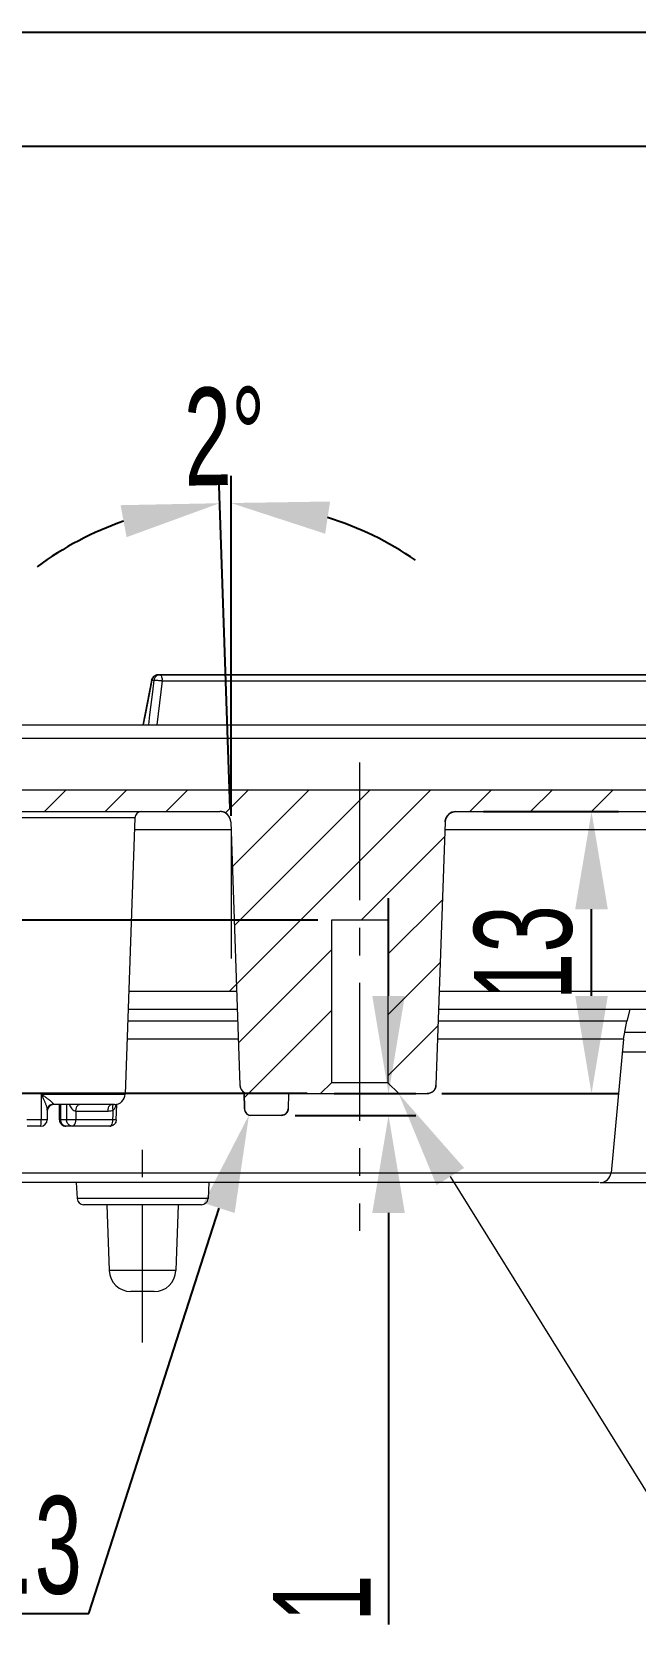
# Model space of a CAD drawing. Header units: millimetres. Extents: x 5536 to 6151, y 463 to 893.
# Drawn here: x 5699.6 to 5727.4, y 819.1 to 893.3 of the extents above; entities that cross this region are included whole.
import ezdxf

# ---------------------------------------------------------------- set-up
doc = ezdxf.new("R2010")
doc.units = ezdxf.units.MM
doc.header["$LTSCALE"] = 0.2
doc.linetypes.add('CENTER', pattern=[50.8, 31.75, -6.35, 6.35, -6.35])
doc.layers.get('0').update_dxf_attribs({"lineweight": 18})
for name, color, linetype, lineweight in [('CAXA0層', 7, 'Continuous', 25), ('poumianxian', 2, 'Continuous', 18), ('图层1', 1, 'CENTER', 18), ('图层2', 4, 'Continuous', 18)]:
    doc.layers.add(name, color=color, linetype=linetype, lineweight=lineweight)
doc.styles.add('標準', font='', dxfattribs={"width": 0.667})
doc.styles.get('標準').set_extended_font_data('pmingliu')
doc.dimstyles.new('11111111111', dxfattribs={"dimtxt": 4.5, "dimasz": 4.5, "dimexe": 1.25, "dimexo": 0.625, "dimtad": 1, "dimtoh": 1, "dimdsep": 46, "dimtxsty": '標準', "dimblk": '_CAXARROW', "dimcen": 0, "dimdle": 9, "dimclrd": 6, "dimclre": 6, "dimclrt": 2, "dimadec": 0, "dimazin": 0, "dimtfac": 0.707107, "dimtofl": 0, "dimtmove": 2, "dimatfit": 3, "dimfxl": 0, "dimfrac": 2, "dimtolj": 1, "dimarcsym": 0})
doc.dimstyles.new('222222', dxfattribs={"dimtxt": 4.5, "dimasz": 4.5, "dimexe": 1.25, "dimexo": 0.625, "dimtad": 1, "dimdsep": 46, "dimtxsty": '標準', "dimblk": '_CAXARROW', "dimcen": 0, "dimdle": 9, "dimclrd": 6, "dimclre": 6, "dimclrt": 2, "dimadec": 0, "dimazin": 0, "dimtfac": 0.707107, "dimtofl": 0, "dimtmove": 2, "dimatfit": 3, "dimfxl": 0, "dimfrac": 2, "dimtolj": 1, "dimarcsym": 0})
doc.dimstyles.new('zhijing', dxfattribs={"dimtxt": 4.5, "dimasz": 4.5, "dimexe": 1.25, "dimexo": 0.625, "dimtad": 1, "dimtoh": 1, "dimdsep": 46, "dimtxsty": '標準', "dimblk": '_CAXARROW', "dimcen": 0, "dimdle": 9, "dimclrd": 6, "dimclre": 6, "dimclrt": 2, "dimadec": 0, "dimazin": 0, "dimtfac": 0.707107, "dimtofl": 0, "dimtmove": 2, "dimatfit": 3, "dimfxl": 0, "dimfrac": 2, "dimtolj": 1, "dimarcsym": 0})

# ---------------------------------------------------------------- blocks, each defined once
blk = doc.blocks.new('*X27')
at = {"layer": 'poumianxian'}
for points in [[(5687.051, 856.893), (5688.551, 856.893), (5687.801, 852.393)], [(5687.051, 839.893), (5688.551, 839.893), (5687.801, 844.393)]]:
    blk.add_hatch(color=6, dxfattribs=at).paths.add_polyline_path(points, flags=0)
at = {"layer": 'poumianxian', "color": 6, "lineweight": -2}
for p, q in [((5687.801, 856.893), (5687.801, 861.393)), ((5712.736, 852.393), (5686.551, 852.393)), ((5712.236, 844.393), (5686.551, 844.393)), ((5687.801, 839.893), (5687.801, 820.209))]:
    blk.add_line(p, q, dxfattribs=at)
at = {"layer": 'poumianxian', "color": 2, "insert": (5684.671, 821.65), "char_height": 4.5, "width": 4.89845, "attachment_point": 5, "rotation": 90, "style": '標準'}
blk.add_mtext('\\T1.004;8', dxfattribs=at)
blk = doc.blocks.new('_CAXARROW')
blk.add_hatch(color=0).paths.add_polyline_path([(0, 0), (-1, 0.125), (-1, -0.125)], flags=0)
blk = doc.blocks.new('*X28')
at = {"layer": 'poumianxian'}
for points in [[(5703.649, 871.508), (5703.926, 870.034), (5708.211, 871.599)], [(5713.073, 870.193), (5713.297, 871.677), (5708.736, 871.608)]]:
    blk.add_hatch(color=6, dxfattribs=at).paths.add_polyline_path(points, flags=0)
at = {"layer": 'poumianxian', "color": 6, "lineweight": -2}
for p, q in [((5708.702, 857.535), (5708.167, 872.848)), ((5708.736, 857.192), (5708.736, 872.858))]:
    blk.add_line(p, q, dxfattribs=at)
for start, end in [(109.20617, 126.41235), (55.58765, 72.79383)]:
    blk.add_arc((5708.736, 856.567), 15.041, start, end, dxfattribs=at)
at = {"layer": 'poumianxian', "color": 2, "insert": (5708.453, 874.687), "char_height": 4.5, "width": 8.73437, "attachment_point": 5, "rotation": 0.89287, "style": '標準'}
blk.add_mtext('\\T1.004;2%%D', dxfattribs=at)
blk = doc.blocks.new('*X29')
at = {"layer": 'poumianxian'}
for points in [[(5715.241, 848.893), (5716.741, 848.893), (5715.991, 844.393)], [(5715.241, 838.893), (5716.741, 838.893), (5715.991, 843.393)]]:
    blk.add_hatch(color=6, dxfattribs=at).paths.add_polyline_path(points, flags=0)
at = {"layer": 'poumianxian', "color": 6, "lineweight": -2}
for p, q in [((5715.991, 848.893), (5715.991, 853.393)), ((5713.486, 844.393), (5717.241, 844.393)), ((5711.691, 843.393), (5717.241, 843.393)), ((5715.991, 838.893), (5715.991, 819.93))]:
    blk.add_line(p, q, dxfattribs=at)
at = {"layer": 'poumianxian', "color": 2, "insert": (5712.917, 821.15), "char_height": 4.5, "width": 3.56578, "attachment_point": 5, "rotation": 90, "style": '標準'}
blk.add_mtext('\\T1.004;1', dxfattribs=at)
blk = doc.blocks.new('*X30')
at = {"layer": 'poumianxian'}
blk.add_hatch(color=6, dxfattribs=at).paths.add_polyline_path([(5707.474, 839.352), (5708.903, 838.894), (5709.564, 843.408)], flags=0)
at = {"layer": 'poumianxian', "color": 6, "lineweight": -2}
for p, q in [((5702.19, 820.436), (5708.188, 839.123)), ((5693.865, 820.436), (5702.19, 820.436))]:
    blk.add_line(p, q, dxfattribs=at)
at = {"layer": 'poumianxian', "color": 2, "insert": (5697.715, 823.566), "char_height": 4.5, "width": 23.09654, "attachment_point": 5, "style": '標準'}
blk.add_mtext('\\T1.004;R0.3', dxfattribs=at)
blk = doc.blocks.new('*X40')
at = {"layer": 'poumianxian'}
for points in [[(5724.589, 852.893), (5726.089, 852.893), (5725.339, 857.393)], [(5724.589, 848.895), (5726.089, 848.895), (5725.339, 844.395)]]:
    blk.add_hatch(color=6, dxfattribs=at).paths.add_polyline_path(points, flags=0)
at = {"layer": 'poumianxian', "color": 6, "lineweight": -2}
for p, q in [((5720.362, 857.393), (5726.589, 857.393)), ((5725.339, 848.895), (5725.339, 852.893)), ((5718.44, 844.395), (5726.589, 844.395))]:
    blk.add_line(p, q, dxfattribs=at)
at = {"layer": 'poumianxian', "color": 2, "insert": (5722.209, 850.894), "char_height": 4.5, "width": 10.35518, "attachment_point": 5, "rotation": 90, "style": '標準'}
blk.add_mtext('\\T1.004;13', dxfattribs=at)
blk = doc.blocks.new('321')
at = {"layer": 'CAXA0層'}
for p, q in [((-584, 410), (0, 410)), ((-579, 405), (-5, 405))]:
    blk.add_line(p, q, dxfattribs=at)

msp = doc.modelspace()

# ---------------------------------------------------------------- hatches: boundary and pattern name
at = {"layer": 'poumianxian'}
msp.add_hatch(color=6, dxfattribs=at).paths.add_polyline_path([(5718.198, 840.175), (5716.46, 844.393), (5719.472, 840.967)], flags=0)

# ---------------------------------------------------------------- linework, layer by layer
for p, q in [((5705.078, 863.451), (5704.674, 861.393)), ((5705.094, 863.44), (5705.044, 863.185)), ((5705.094, 863.44), (5705.185, 863.44)), ((5705.185, 863.44), (5705.119, 862.907)), ((5705.568, 863.414), (5705.317, 861.393)), ((5705.373, 863.693), (5773.949, 863.693)), ((5773.858, 863.693), (5705.463, 863.693)), ((5705.568, 863.414), (5773.754, 863.414)), ((5705.044, 863.185), (5704.793, 861.908)), ((5705.119, 862.907), (5704.986, 861.841)), ((5704.793, 861.908), (5704.692, 861.393)), ((5681.853, 861.393), (5779.048, 861.393)), ((5704.986, 861.841), (5704.93, 861.393)), ((5682.403, 860.777), (5779.004, 860.777)), ((5683.453, 858.393), (5739.661, 858.393)), ((5683.453, 858.393), (5759.161, 858.393)), ((5681.653, 857.393), (5708.224, 857.393)), ((5681.653, 857.393), (5708.224, 857.393)), ((5704.308, 857.104), (5695.014, 857.104)), ((5704.308, 857.104), (5703.863, 844.376)), ((5708.724, 856.911), (5709.147, 844.779)), ((5708.724, 856.911), (5709.147, 844.779)), ((5718.598, 856.911), (5718.174, 844.779)), ((5718.598, 856.911), (5718.174, 844.779)), ((5719.098, 857.393), (5739.661, 857.393)), ((5719.098, 857.393), (5759.161, 857.393)), ((5704.289, 856.567), (5708.736, 856.567)), ((5718.586, 856.567), (5737.975, 856.566)), ((5715.961, 852.393), (5713.361, 852.393)), ((5713.361, 852.393), (5713.361, 844.893)), ((5713.361, 852.393), (5713.361, 844.893)), ((5715.961, 852.393), (5713.361, 852.393)), ((5715.961, 852.393), (5715.961, 844.893)), ((5715.961, 852.393), (5715.961, 844.893)), ((5708.996, 849.1), (5704.028, 849.1)), ((5736.471, 849.1), (5718.325, 849.1)), ((5709.025, 848.273), (5703.999, 848.273)), ((5736.508, 848.273), (5718.296, 848.273)), ((5727.109, 848.273), (5726.964, 847.734)), ((5709.044, 847.734), (5703.981, 847.734)), ((5726.964, 847.734), (5718.277, 847.734)), ((5726.816, 846.907), (5726.964, 847.734)), ((5752.451, 847.209), (5726.87, 847.209)), ((5709.073, 846.907), (5703.952, 846.907)), ((5726.816, 846.907), (5718.248, 846.907)), ((5726.816, 846.907), (5726.238, 840.751)), ((5752.562, 846.307), (5726.76, 846.307)), ((5713.361, 844.893), (5712.861, 844.393)), ((5713.361, 844.893), (5712.861, 844.393)), ((5715.961, 844.893), (5713.361, 844.893)), ((5715.961, 844.893), (5716.46, 844.393)), ((5715.961, 844.893), (5716.46, 844.393)), ((5699.995, 844.376), (5699.995, 843.183)), ((5699.995, 844.376), (5703.863, 844.376)), ((5709.342, 844.45), (5709.356, 843.688)), ((5709.342, 844.45), (5709.356, 843.688)), ((5709.356, 843.688), (5709.342, 844.45)), ((5711.378, 844.393), (5711.366, 843.688)), ((5711.378, 844.393), (5711.366, 843.688)), ((5711.378, 844.393), (5712.861, 844.393)), ((5711.378, 844.393), (5717.774, 844.393)), ((5716.46, 844.393), (5717.774, 844.393)), ((5700.271, 843.639), (5700.271, 843.193)), ((5703.363, 843.893), (5700.571, 843.893)), ((5703.363, 843.893), (5700.571, 843.893)), ((5700.829, 843.193), (5700.829, 843.881)), ((5700.829, 843.88), (5700.829, 843.881)), ((5700.897, 843.193), (5700.897, 843.893)), ((5701.158, 843.893), (5701.158, 843.193)), ((5701.589, 843.593), (5701.589, 843.193)), ((5701.589, 843.593), (5703.074, 843.593)), ((5703.299, 843.193), (5703.306, 843.416)), ((5703.306, 843.416), (5703.31, 843.565)), ((5703.31, 843.565), (5703.312, 843.639)), ((5703.449, 843.184), (5703.47, 843.886)), ((5711.066, 843.393), (5709.656, 843.393)), ((5711.066, 843.393), (5709.656, 843.393)), ((5711.066, 843.393), (5709.656, 843.393)), ((5699.995, 843.183), (5699.326, 843.183)), ((5699.971, 842.893), (5699.35, 842.893)), ((5703.299, 843.193), (5700.829, 843.193)), ((5703.149, 842.893), (5701.129, 842.893)), ((5681.083, 840.751), (5798.238, 840.751)), ((5725.696, 840.293), (5681.586, 840.293)), ((5701.607, 840.293), (5701.646, 839.558)), ((5707.714, 840.293), (5707.676, 839.558)), ((5725.735, 840.293), (5753.586, 840.293)), ((5707.676, 839.558), (5701.646, 839.558)), ((5707.376, 839.273), (5701.945, 839.273)), ((5707.376, 839.273), (5701.945, 839.273)), ((5703.021, 839.273), (5703.127, 836.238)), ((5706.3, 839.273), (5706.194, 836.238)), ((5706.194, 836.238), (5703.127, 836.238)), ((5705.195, 835.273), (5704.126, 835.273)), ((5705.195, 835.273), (5704.127, 835.273))]:
    msp.add_line(p, q)
for centre, radius, start, end in [((5705.405, 863.394), 0.314, 163.12792, 171.51458), ((5705.496, 863.394), 0.314, 163.16816, 171.51497), ((5705.373, 863.396), 0.297, 90.04007, 98.91285), ((5705.184, 861.13), 2.316, 80.47361, 81.57513), ((5704.816, 863.395), 0.752, 1.43212, 5.11416), ((5704.608, 857.093), 0.3, 90, 178.00003), ((5708.224, 856.893), 0.5, 2, 90), ((5719.098, 856.893), 0.5, 90, 178), ((5703.364, 844.393), 0.5, 270, 358), ((5709.547, 844.793), 0.4, 182, 239.21716), ((5717.774, 844.793), 0.4, 270, 358), ((5700.571, 843.593), 0.3, 90, 180), ((5700.571, 843.609), 0.314, 94.18378, 103.27136), ((5703.074, 844.236), 0.643, 270.04434, 291.788), ((5709.656, 843.693), 0.3, 181, 270), ((5709.656, 843.693), 0.3, 181, 270), ((5711.066, 843.693), 0.3, 270, 359), ((5711.066, 843.693), 0.3, 270, 359), ((5699.971, 843.193), 0.3, 270, 0), ((5701.129, 843.19), 0.296, 259.81775, 269.94138), ((5701.476, 843.193), 0.318, 180.02822, 188.98732), ((5703.149, 843.19), 0.297, 270.05542, 279.98151), ((5725.735, 840.798), 0.505, 270, 354.6401), ((5701.945, 839.573), 0.3, 183.00076, 270.01178), ((5707.376, 839.573), 0.3, 269.98823, 356.99924), ((5704.126, 836.273), 1, 182.00024, 270.00146), ((5705.195, 836.273), 1, 269.99854, 357.99976)]:
    msp.add_arc(centre, radius, start, end)
for points, knots in [([(5705.078, 863.451), (5705.087, 863.496), (5705.126, 863.582), (5705.223, 863.662), (5705.297, 863.685), (5705.327, 863.69)], [0, 0, 0, 0, 17456.892595, 34783.713012, 46487.508682, 46487.508682, 46487.508682, 46487.508682]), ([(5705.172, 863.604), (5705.162, 863.593), (5705.133, 863.557), (5705.113, 863.514), (5705.104, 863.485)], [0, 0, 0, 0, 11100.181729, 33235.114808, 33235.114808, 33235.114808, 33235.114808]), ([(5705.373, 863.693), (5705.328, 863.693), (5705.252, 863.673), (5705.193, 863.626), (5705.172, 863.604)], [0, 0, 0, 0, 19731.00036, 33235.422187, 33235.422187, 33235.422187, 33235.422187]), ([(5705.185, 863.44), (5705.202, 863.443), (5705.247, 863.445), (5705.305, 863.444), (5705.345, 863.441), (5705.357, 863.44)], [0, 0, 0, 0, 13804.777698, 36844.513726, 46489.081813, 46489.081813, 46489.081813, 46489.081813]), ([(5705.463, 863.693), (5705.419, 863.693), (5705.328, 863.669), (5705.236, 863.584), (5705.204, 863.514), (5705.195, 863.485)], [0, 0, 0, 0, 17148.62324, 34704.275026, 46488.317574, 46488.317574, 46488.317574, 46488.317574]), ([(5705.357, 863.44), (5705.383, 863.438), (5705.439, 863.433), (5705.495, 863.425), (5705.524, 863.421)], [0, 0, 0, 0, 15853.177725, 33237.233067, 33237.233067, 33237.233067, 33237.233067]), ([(5705.463, 863.693), (5705.484, 863.693), (5705.531, 863.643), (5705.552, 863.56), (5705.562, 863.493), (5705.565, 863.462)], [0, 0, 0, 0, 11052.597338, 30331.509507, 46490.558054, 46490.558054, 46490.558054, 46490.558054]), ([(5708.724, 856.911), (5708.724, 856.913), (5708.723, 856.916), (5708.723, 856.922), (5708.723, 856.927), (5708.722, 856.933), (5708.722, 856.938), (5708.721, 856.944), (5708.721, 856.949), (5708.72, 856.955), (5708.719, 856.96), (5708.719, 856.966), (5708.718, 856.971), (5708.717, 856.977), (5708.716, 856.983), (5708.715, 856.988), (5708.714, 856.994), (5708.712, 857), (5708.711, 857.005), (5708.71, 857.011), (5708.708, 857.017), (5708.707, 857.022), (5708.705, 857.028), (5708.704, 857.034), (5708.702, 857.039), (5708.7, 857.045), (5708.699, 857.051), (5708.697, 857.056), (5708.695, 857.062), (5708.693, 857.067), (5708.69, 857.073), (5708.688, 857.079), (5708.686, 857.084), (5708.684, 857.09), (5708.681, 857.095), (5708.679, 857.101), (5708.676, 857.107), (5708.673, 857.112), (5708.671, 857.118), (5708.668, 857.123), (5708.665, 857.128), (5708.662, 857.134), (5708.659, 857.139), (5708.656, 857.145), (5708.653, 857.15), (5708.65, 857.155), (5708.646, 857.161), (5708.643, 857.166), (5708.64, 857.171), (5708.636, 857.176), (5708.633, 857.181), (5708.629, 857.186), (5708.625, 857.191), (5708.621, 857.196), (5708.618, 857.201), (5708.614, 857.206), (5708.61, 857.211), (5708.606, 857.216), (5708.602, 857.221), (5708.597, 857.226), (5708.593, 857.23), (5708.589, 857.235), (5708.585, 857.24), (5708.58, 857.244), (5708.576, 857.249), (5708.571, 857.253), (5708.567, 857.257), (5708.562, 857.262), (5708.557, 857.266), (5708.553, 857.27), (5708.548, 857.274), (5708.543, 857.278), (5708.538, 857.282), (5708.533, 857.286), (5708.528, 857.29), (5708.523, 857.294), (5708.518, 857.297), (5708.513, 857.301), (5708.508, 857.305), (5708.503, 857.308), (5708.498, 857.312), (5708.492, 857.315), (5708.487, 857.318), (5708.482, 857.322), (5708.476, 857.325), (5708.471, 857.328), (5708.466, 857.331), (5708.46, 857.334), (5708.455, 857.337), (5708.449, 857.34), (5708.444, 857.342), (5708.438, 857.345), (5708.432, 857.348), (5708.427, 857.35), (5708.421, 857.353), (5708.416, 857.355), (5708.41, 857.357), (5708.404, 857.36), (5708.399, 857.362), (5708.393, 857.364), (5708.387, 857.366), (5708.382, 857.368), (5708.376, 857.37), (5708.37, 857.371), (5708.365, 857.373), (5708.359, 857.375), (5708.353, 857.376), (5708.347, 857.378), (5708.342, 857.379), (5708.336, 857.381), (5708.33, 857.382), (5708.325, 857.383), (5708.319, 857.384), (5708.313, 857.385), (5708.307, 857.386), (5708.302, 857.387), (5708.296, 857.388), (5708.29, 857.389), (5708.285, 857.39), (5708.279, 857.39), (5708.274, 857.391), (5708.268, 857.391), (5708.262, 857.392), (5708.257, 857.392), (5708.251, 857.392), (5708.246, 857.393), (5708.24, 857.393), (5708.235, 857.393), (5708.229, 857.393), (5708.226, 857.393), (5708.224, 857.393)], [0, 0, 0, 0, 11716.434365, 23483.77622, 35301.650797, 47169.668998, 59087.42518, 71054.499043, 83070.453512, 95134.836977, 107247.181279, 119407.002516, 131613.801236, 143867.06143, 156166.251646, 168510.824355, 180900.21602, 193333.847112, 205811.122005, 218331.429546, 230894.142535, 243498.618062, 256144.197009, 268830.205509, 281555.953456, 294320.735726, 307123.831524, 319964.505034, 332842.00568, 345755.567961, 358704.411463, 371687.741451, 384704.749045, 397754.611268, 410836.491138, 423949.538256, 437092.889026, 450265.666897, 463466.982258, 476695.933336, 489951.606209, 503233.074905, 516539.402619, 529869.640509, 543222.829849, 556598.001342, 569994.175407, 583410.363249, 596845.566619, 610298.778728, 623768.984432, 637255.160671, 650756.276741, 664271.295481, 677799.172548, 691338.858355, 704889.296954, 718449.427569, 732018.18538, 745594.500839, 759177.300812, 772765.509383, 786358.047927, 799953.835804, 813551.790764, 827150.82961, 840749.868263, 854347.82333, 867943.611294, 881536.149744, 895124.358389, 908707.158269, 922283.473627, 935852.231609, 949412.362413, 962962.800837, 976502.486618, 990030.363764, 1003545.38242, 1017046.498458, 1030532.674654, 1044002.880265, 1057456.092512, 1070891.295866, 1084307.48369, 1097703.657716, 1111078.829267, 1124432.018648, 1137762.256571, 1151068.584156, 1164350.052933, 1177605.725878, 1190834.676947, 1204035.992319, 1217208.770103, 1230352.12085, 1243465.168139, 1256547.047861, 1269596.91005, 1282613.917708, 1295597.247601, 1308546.091178, 1321459.653412, 1334337.154161, 1347177.827764, 1359980.923512, 1372745.705581, 1385471.453568, 1398157.462107, 1410803.041211, 1423407.516549, 1435970.229506, 1448490.537196, 1460967.812205, 1473401.44304, 1485790.834845, 1498135.407462, 1510434.597683, 1522687.858008, 1534894.656594, 1547054.477989, 1559166.822247, 1571231.205724, 1583247.160211, 1595214.233964, 1607131.990058, 1619000.008336, 1630817.883046, 1642585.22489, 1654301.659181, 1654301.659181, 1654301.659181, 1654301.659181]), ([(5718.598, 856.911), (5718.598, 856.913), (5718.598, 856.916), (5718.598, 856.922), (5718.599, 856.927), (5718.599, 856.933), (5718.6, 856.938), (5718.6, 856.944), (5718.601, 856.949), (5718.601, 856.955), (5718.602, 856.96), (5718.603, 856.966), (5718.604, 856.971), (5718.605, 856.977), (5718.606, 856.983), (5718.607, 856.988), (5718.608, 856.994), (5718.609, 857), (5718.61, 857.005), (5718.612, 857.011), (5718.613, 857.017), (5718.614, 857.022), (5718.616, 857.028), (5718.618, 857.034), (5718.619, 857.039), (5718.621, 857.045), (5718.623, 857.051), (5718.625, 857.056), (5718.627, 857.062), (5718.629, 857.067), (5718.631, 857.073), (5718.633, 857.079), (5718.635, 857.084), (5718.638, 857.09), (5718.64, 857.095), (5718.643, 857.101), (5718.645, 857.107), (5718.648, 857.112), (5718.651, 857.118), (5718.653, 857.123), (5718.656, 857.128), (5718.659, 857.134), (5718.662, 857.139), (5718.665, 857.145), (5718.668, 857.15), (5718.672, 857.155), (5718.675, 857.161), (5718.678, 857.166), (5718.682, 857.171), (5718.685, 857.176), (5718.689, 857.181), (5718.692, 857.186), (5718.696, 857.191), (5718.7, 857.196), (5718.704, 857.201), (5718.708, 857.206), (5718.712, 857.211), (5718.716, 857.216), (5718.72, 857.221), (5718.724, 857.226), (5718.728, 857.23), (5718.732, 857.235), (5718.737, 857.24), (5718.741, 857.244), (5718.746, 857.249), (5718.75, 857.253), (5718.755, 857.257), (5718.759, 857.262), (5718.764, 857.266), (5718.769, 857.27), (5718.774, 857.274), (5718.778, 857.278), (5718.783, 857.282), (5718.788, 857.286), (5718.793, 857.29), (5718.798, 857.294), (5718.803, 857.297), (5718.808, 857.301), (5718.813, 857.305), (5718.819, 857.308), (5718.824, 857.312), (5718.829, 857.315), (5718.834, 857.318), (5718.84, 857.322), (5718.845, 857.325), (5718.85, 857.328), (5718.856, 857.331), (5718.861, 857.334), (5718.867, 857.337), (5718.872, 857.34), (5718.878, 857.342), (5718.883, 857.345), (5718.889, 857.348), (5718.895, 857.35), (5718.9, 857.353), (5718.906, 857.355), (5718.911, 857.357), (5718.917, 857.36), (5718.923, 857.362), (5718.928, 857.364), (5718.934, 857.366), (5718.94, 857.368), (5718.945, 857.37), (5718.951, 857.371), (5718.957, 857.373), (5718.963, 857.375), (5718.968, 857.376), (5718.974, 857.378), (5718.98, 857.379), (5718.985, 857.381), (5718.991, 857.382), (5718.997, 857.383), (5719.003, 857.384), (5719.008, 857.385), (5719.014, 857.386), (5719.02, 857.387), (5719.025, 857.388), (5719.031, 857.389), (5719.037, 857.39), (5719.042, 857.39), (5719.048, 857.391), (5719.053, 857.391), (5719.059, 857.392), (5719.065, 857.392), (5719.07, 857.392), (5719.076, 857.393), (5719.081, 857.393), (5719.087, 857.393), (5719.092, 857.393), (5719.096, 857.393), (5719.098, 857.393)], [0, 0, 0, 0, 11738.437807, 23527.878707, 35367.94723, 47258.253563, 59198.39125, 71187.939255, 83226.459663, 95313.500018, 107448.591279, 119631.248637, 131860.971702, 144137.243496, 156459.531567, 168827.28736, 181239.946279, 193696.927706, 206197.634898, 218741.455553, 231327.761293, 243955.908055, 256625.235319, 269335.068119, 282084.714996, 294873.469503, 307700.60949, 320565.397761, 333467.082328, 346404.896255, 359378.05766, 372385.770317, 385427.223827, 398501.593666, 411608.041282, 424745.714766, 437913.748633, 451111.264956, 464337.372362, 477591.167385, 490871.734487, 504178.145652, 517509.462625, 530864.734676, 544243.001281, 557643.29132, 571064.623375, 584506.006791, 597966.441567, 611444.91866, 624940.421386, 638451.924638, 651978.395779, 665518.795697, 679072.078093, 692637.191404, 706213.0777, 719798.674353, 733392.914126, 746994.725878, 760603.034324, 774216.761526, 787834.82683, 801456.147571, 815079.639466, 828704.217279, 842328.794902, 855952.286903, 869573.607731, 883191.672941, 896805.400215, 910413.708734, 924015.520219, 937609.760304, 951195.357007, 964771.24313, 978336.356415, 991889.638889, 1005430.038724, 1018956.509831, 1032468.01304, 1045963.515671, 1059441.993025, 1072902.427667, 1086343.811066, 1099765.143081, 1113165.433179, 1126543.699823, 1139898.972098, 1153230.28875, 1166536.7001, 1179817.267172, 1193071.062188, 1206297.169603, 1219494.685839, 1232662.719773, 1245800.39334, 1258906.840808, 1271981.210615, 1285022.664189, 1298030.37675, 1311003.538231, 1323941.352109, 1336843.036781, 1349707.825143, 1362534.965081, 1375323.719596, 1388073.366303, 1400783.199141, 1413452.526621, 1426080.67314, 1438666.978848, 1451210.799652, 1463711.506959, 1476168.48813, 1488581.147188, 1500948.902888, 1513271.190966, 1525547.462889, 1537777.185821, 1549959.843338, 1562094.934553, 1574181.97492, 1586220.495346, 1598210.043241, 1610150.181076, 1622040.487252, 1633880.555909, 1645669.996798, 1657408.434749, 1657408.434749, 1657408.434749, 1657408.434749]), ([(5699.995, 844.376), (5700.008, 844.347), (5700.034, 844.291), (5700.07, 844.212), (5700.102, 844.14), (5700.13, 844.076), (5700.154, 844.018), (5700.177, 843.964), (5700.197, 843.911), (5700.217, 843.859), (5700.235, 843.806), (5700.252, 843.751), (5700.266, 843.695), (5700.271, 843.657), (5700.271, 843.639)], [0, 0, 0, 0, 19550.327952, 37546.790082, 53605.263028, 67789.167182, 80571.574467, 92438.104377, 103840.135728, 115152.098753, 126656.821811, 138520.66058, 150641.466029, 161820.089978, 161820.089978, 161820.089978, 161820.089978]), ([(5699.995, 844.376), (5700.02, 844.358), (5700.068, 844.323), (5700.136, 844.274), (5700.196, 844.229), (5700.25, 844.19), (5700.297, 844.154), (5700.34, 844.12), (5700.381, 844.088), (5700.42, 844.056), (5700.458, 844.024), (5700.495, 843.99), (5700.526, 843.958), (5700.544, 843.934), (5700.548, 843.922)], [0, 0, 0, 0, 20779.631144, 39824.248681, 56720.933709, 71543.027272, 84793.542131, 96977.834663, 108548.389169, 119852.928469, 131105.007942, 142324.880475, 153113.717662, 161822.924484, 161822.924484, 161822.924484, 161822.924484]), ([(5709.147, 844.779), (5709.147, 844.777), (5709.147, 844.773), (5709.148, 844.767), (5709.148, 844.761), (5709.149, 844.755), (5709.149, 844.749), (5709.15, 844.743), (5709.151, 844.737), (5709.152, 844.731), (5709.153, 844.725), (5709.154, 844.719), (5709.155, 844.713), (5709.156, 844.707), (5709.158, 844.701), (5709.159, 844.695), (5709.161, 844.688), (5709.163, 844.682), (5709.164, 844.676), (5709.166, 844.67), (5709.168, 844.664), (5709.17, 844.658), (5709.173, 844.653), (5709.175, 844.647), (5709.177, 844.641), (5709.18, 844.635), (5709.182, 844.629), (5709.185, 844.623), (5709.188, 844.618), (5709.19, 844.612), (5709.193, 844.606), (5709.196, 844.601), (5709.2, 844.595), (5709.203, 844.59), (5709.206, 844.584), (5709.209, 844.579), (5709.213, 844.573), (5709.216, 844.568), (5709.22, 844.563), (5709.224, 844.558), (5709.227, 844.553), (5709.231, 844.548), (5709.235, 844.543), (5709.239, 844.538), (5709.243, 844.533), (5709.248, 844.528), (5709.252, 844.523), (5709.256, 844.519), (5709.26, 844.514), (5709.265, 844.51), (5709.269, 844.505), (5709.274, 844.501), (5709.278, 844.497), (5709.283, 844.493), (5709.288, 844.489), (5709.293, 844.485), (5709.297, 844.481), (5709.302, 844.477), (5709.307, 844.473), (5709.312, 844.47), (5709.317, 844.466), (5709.322, 844.463), (5709.327, 844.459), (5709.332, 844.456), (5709.337, 844.453), (5709.341, 844.451), (5709.342, 844.45)], [0, 0, 0, 0, 12486.622454, 25019.653347, 37597.925574, 50220.242377, 62885.378698, 75592.081448, 88339.069518, 101125.035528, 113948.644921, 126808.537772, 139703.329383, 152631.610583, 165591.948634, 178582.888306, 191602.952557, 204650.64366, 217724.443704, 230822.8162, 243944.206057, 257087.041987, 270249.736367, 283430.687462, 296628.279392, 309840.883912, 323066.861875, 336304.563901, 349552.331424, 362808.498544, 376071.393263, 389339.337901, 402610.65145, 415883.650113, 429156.648818, 442427.962463, 455695.907027, 468958.801693, 482214.969086, 495462.736474, 508700.438273, 521926.416307, 535139.021003, 548336.612931, 561517.563828, 574680.258418, 587823.094242, 600944.48413, 614042.85646, 627116.656532, 640164.347628, 653184.412183, 666175.351654, 679135.689881, 692063.9709, 704958.762645, 717818.655407, 730642.264808, 743428.230818, 756175.218859, 768881.921631, 781547.058084, 794169.374764, 806747.64698, 819280.677899, 831767.300518, 831767.300518, 831767.300518, 831767.300518]), ([(5718.174, 844.779), (5718.174, 844.778), (5718.174, 844.775), (5718.174, 844.771), (5718.174, 844.766), (5718.173, 844.762), (5718.173, 844.757), (5718.172, 844.753), (5718.172, 844.749), (5718.171, 844.744), (5718.171, 844.74), (5718.17, 844.735), (5718.17, 844.731), (5718.169, 844.726), (5718.168, 844.722), (5718.167, 844.717), (5718.166, 844.713), (5718.165, 844.708), (5718.164, 844.704), (5718.163, 844.699), (5718.162, 844.695), (5718.161, 844.69), (5718.16, 844.685), (5718.158, 844.681), (5718.157, 844.676), (5718.156, 844.672), (5718.154, 844.667), (5718.153, 844.663), (5718.151, 844.658), (5718.149, 844.654), (5718.148, 844.649), (5718.146, 844.645), (5718.144, 844.64), (5718.142, 844.636), (5718.14, 844.631), (5718.138, 844.627), (5718.136, 844.623), (5718.134, 844.618), (5718.132, 844.614), (5718.13, 844.609), (5718.127, 844.605), (5718.125, 844.601), (5718.123, 844.596), (5718.12, 844.592), (5718.118, 844.588), (5718.115, 844.584), (5718.112, 844.579), (5718.11, 844.575), (5718.107, 844.571), (5718.104, 844.567), (5718.101, 844.563), (5718.098, 844.559), (5718.096, 844.555), (5718.092, 844.551), (5718.089, 844.547), (5718.086, 844.543), (5718.083, 844.539), (5718.08, 844.535), (5718.077, 844.531), (5718.073, 844.527), (5718.07, 844.524), (5718.066, 844.52), (5718.063, 844.516), (5718.059, 844.513), (5718.056, 844.509), (5718.052, 844.505), (5718.049, 844.502), (5718.045, 844.499), (5718.041, 844.495), (5718.037, 844.492), (5718.034, 844.489), (5718.03, 844.485), (5718.026, 844.482), (5718.022, 844.479), (5718.018, 844.476), (5718.014, 844.473), (5718.01, 844.47), (5718.006, 844.467), (5718.002, 844.464), (5717.998, 844.461), (5717.993, 844.458), (5717.989, 844.456), (5717.985, 844.453), (5717.981, 844.45), (5717.976, 844.448), (5717.972, 844.445), (5717.968, 844.443), (5717.963, 844.441), (5717.959, 844.438), (5717.955, 844.436), (5717.95, 844.434), (5717.946, 844.432), (5717.941, 844.43), (5717.937, 844.428), (5717.932, 844.426), (5717.928, 844.424), (5717.923, 844.422), (5717.919, 844.42), (5717.914, 844.418), (5717.91, 844.417), (5717.905, 844.415), (5717.901, 844.414), (5717.896, 844.412), (5717.892, 844.411), (5717.887, 844.409), (5717.882, 844.408), (5717.878, 844.407), (5717.873, 844.406), (5717.869, 844.404), (5717.864, 844.403), (5717.86, 844.402), (5717.855, 844.401), (5717.85, 844.401), (5717.846, 844.4), (5717.841, 844.399), (5717.837, 844.398), (5717.832, 844.397), (5717.828, 844.397), (5717.823, 844.396), (5717.819, 844.396), (5717.814, 844.395), (5717.81, 844.395), (5717.805, 844.394), (5717.801, 844.394), (5717.796, 844.394), (5717.792, 844.394), (5717.788, 844.393), (5717.783, 844.393), (5717.779, 844.393), (5717.776, 844.393), (5717.774, 844.393)], [0, 0, 0, 0, 11747.707907, 23546.458827, 35395.877813, 47295.573852, 59245.140782, 71244.156952, 83292.184379, 95388.770062, 107533.444317, 119725.722626, 131965.10337, 144251.069898, 156583.089141, 168960.611997, 181383.073238, 193849.891991, 206360.471184, 218914.197831, 231510.442958, 244148.562201, 256827.894532, 269547.7646, 282307.479934, 295106.333685, 307943.603275, 320818.551154, 333730.424246, 346678.455317, 359661.861805, 372679.846927, 385731.59937, 398816.293936, 411933.091701, 425081.140184, 438259.573061, 451467.511674, 464704.063708, 477968.325369, 491259.380111, 504576.299584, 517918.144223, 531283.963359, 544672.794954, 558083.667126, 571515.598471, 584967.59649, 598438.66094, 611927.782361, 625433.942322, 638956.115683, 652493.268897, 666044.361695, 679608.347484, 693184.173192, 706770.780384, 720367.105854, 733972.081236, 747584.634306, 761203.689384, 774828.167626, 788456.987005, 802089.064742, 815723.31538, 829358.65238, 842993.989635, 856628.240005, 870260.317787, 883889.137413, 897513.615433, 911132.670493, 924745.223685, 938350.198974, 951946.524377, 965533.131672, 979108.957459, 992672.943103, 1006224.035825, 1019761.188954, 1033283.362289, 1046789.522408, 1060278.643969, 1073749.708303, 1087201.706585, 1100633.637438, 1114044.50993, 1127433.341369, 1140799.1604, 1154141.005175, 1167457.924619, 1180748.979428, 1194013.241152, 1207249.793188, 1220457.731797, 1233636.164723, 1246784.213096, 1259901.011011, 1272985.705675, 1286037.458076, 1299055.442981, 1312038.849382, 1324986.880334, 1337898.75368, 1350773.701415, 1363610.971132, 1376409.824944, 1389169.540256, 1401889.410239, 1414568.742586, 1427206.861904, 1439803.107046, 1452356.833808, 1464867.412836, 1477334.231539, 1489756.69302, 1502134.215725, 1514466.234777, 1526752.201368, 1538991.582113, 1551183.86033, 1563328.534897, 1575425.120337, 1587473.147799, 1599472.163996, 1611421.730957, 1623321.427177, 1635170.84588, 1646969.597102, 1658717.304949, 1658717.304949, 1658717.304949, 1658717.304949]), ([(5700.271, 843.639), (5700.271, 843.686), (5700.297, 843.782), (5700.391, 843.876), (5700.467, 843.907), (5700.499, 843.914)], [0, 0, 0, 0, 17071.169765, 34541.506262, 46502.914185, 46502.914185, 46502.914185, 46502.914185]), ([(5700.548, 843.922), (5700.551, 843.914), (5700.553, 843.896), (5700.564, 843.901), (5700.566, 843.902)], [0, 0, 0, 0, 26081.661794, 33253.509346, 33253.509346, 33253.509346, 33253.509346]), ([(5701.284, 843.893), (5701.287, 843.886), (5701.304, 843.847), (5701.341, 843.775), (5701.406, 843.687), (5701.488, 843.616), (5701.557, 843.595), (5701.589, 843.593)], [0, 0, 0, 0, 3935.938462, 20667.086743, 38731.085046, 56745.822434, 72232.612793, 72232.612793, 72232.612793, 72232.612793]), ([(5701.589, 843.593), (5701.591, 843.644), (5701.606, 843.736), (5701.654, 843.843), (5701.707, 843.881), (5701.727, 843.888)], [0, 0, 0, 0, 20776.503883, 37872.471364, 46514.080446, 46514.080446, 46514.080446, 46514.080446]), ([(5703.074, 843.593), (5703.074, 843.644), (5703.086, 843.735), (5703.131, 843.848), (5703.196, 843.893), (5703.224, 843.893)], [0, 0, 0, 0, 19604.813634, 35508.429221, 46526.785122, 46526.785122, 46526.785122, 46526.785122]), ([(5703.312, 843.639), (5703.299, 843.683), (5703.285, 843.762), (5703.293, 843.854), (5703.317, 843.888), (5703.321, 843.893)], [0, 0, 0, 0, 24459.688641, 43063.035728, 46528.369262, 46528.369262, 46528.369262, 46528.369262]), ([(5703.312, 843.639), (5703.326, 843.65), (5703.352, 843.677), (5703.385, 843.724), (5703.414, 843.78), (5703.437, 843.84), (5703.448, 843.882), (5703.453, 843.902)], [0, 0, 0, 0, 12519.276494, 26310.113976, 41297.261501, 58012.6518, 72260.256216, 72260.256216, 72260.256216, 72260.256216]), ([(5709.356, 843.688), (5709.356, 843.686), (5709.356, 843.681), (5709.356, 843.675), (5709.356, 843.669), (5709.357, 843.665), (5709.357, 843.661), (5709.358, 843.658), (5709.358, 843.655), (5709.358, 843.651), (5709.359, 843.648), (5709.36, 843.644), (5709.36, 843.641), (5709.361, 843.637), (5709.361, 843.634), (5709.362, 843.631), (5709.363, 843.627), (5709.364, 843.624), (5709.365, 843.62), (5709.365, 843.617), (5709.366, 843.613), (5709.367, 843.61), (5709.368, 843.606), (5709.369, 843.603), (5709.371, 843.6), (5709.372, 843.596), (5709.373, 843.593), (5709.374, 843.589), (5709.375, 843.586), (5709.377, 843.582), (5709.378, 843.579), (5709.38, 843.576), (5709.381, 843.572), (5709.383, 843.569), (5709.384, 843.565), (5709.386, 843.562), (5709.387, 843.559), (5709.389, 843.555), (5709.391, 843.552), (5709.393, 843.549), (5709.394, 843.546), (5709.396, 843.542), (5709.398, 843.539), (5709.4, 843.536), (5709.402, 843.533), (5709.404, 843.529), (5709.406, 843.526), (5709.408, 843.523), (5709.411, 843.52), (5709.413, 843.517), (5709.415, 843.514), (5709.417, 843.511), (5709.42, 843.508), (5709.422, 843.505), (5709.425, 843.502), (5709.427, 843.499), (5709.429, 843.496), (5709.432, 843.493), (5709.435, 843.49), (5709.437, 843.487), (5709.44, 843.485), (5709.443, 843.482), (5709.445, 843.479), (5709.448, 843.477), (5709.451, 843.474), (5709.454, 843.471), (5709.456, 843.469), (5709.459, 843.466), (5709.462, 843.464), (5709.465, 843.461), (5709.468, 843.459), (5709.471, 843.457), (5709.474, 843.454), (5709.477, 843.452), (5709.48, 843.45), (5709.483, 843.447), (5709.487, 843.445), (5709.49, 843.443), (5709.493, 843.441), (5709.496, 843.439), (5709.499, 843.437), (5709.503, 843.435), (5709.506, 843.433), (5709.509, 843.431), (5709.512, 843.43), (5709.516, 843.428), (5709.519, 843.426), (5709.522, 843.424), (5709.526, 843.423), (5709.529, 843.421), (5709.533, 843.42), (5709.536, 843.418), (5709.539, 843.417), (5709.543, 843.415), (5709.546, 843.414), (5709.55, 843.413), (5709.553, 843.411), (5709.556, 843.41), (5709.56, 843.409), (5709.563, 843.408), (5709.567, 843.407), (5709.57, 843.406), (5709.574, 843.405), (5709.577, 843.404), (5709.581, 843.403), (5709.584, 843.402), (5709.588, 843.401), (5709.591, 843.4), (5709.595, 843.399), (5709.598, 843.399), (5709.601, 843.398), (5709.605, 843.398), (5709.608, 843.397), (5709.612, 843.396), (5709.615, 843.396), (5709.619, 843.396), (5709.622, 843.395), (5709.625, 843.395), (5709.629, 843.394), (5709.632, 843.394), (5709.637, 843.394), (5709.642, 843.394), (5709.649, 843.393), (5709.653, 843.393), (5709.656, 843.393)], [0, 0, 0, 0, 22362.887282, 44922.46934, 67675.723722, 79124.147754, 90619.74721, 102162.074234, 113750.665767, 125385.043281, 137064.711344, 148789.160144, 160557.862657, 172370.277241, 184225.845397, 196123.993631, 208064.13183, 220045.655129, 232067.942052, 244130.355424, 256232.243493, 268372.938387, 280551.756807, 292768.000734, 305020.955764, 317309.894584, 329634.072819, 341992.733354, 354385.103249, 366810.396502, 379267.812379, 391756.536307, 404275.740023, 416824.583184, 429402.210638, 442007.755899, 454640.33909, 467299.069108, 479983.042377, 492691.344298, 505423.048662, 518177.218651, 530952.907537, 543749.158045, 556565.003232, 569399.467709, 582251.566689, 595120.306849, 608004.687372, 620903.700564, 633816.329876, 646741.554687, 659678.346028, 672625.671142, 685582.490224, 698547.761415, 711520.43627, 724499.464625, 737483.791481, 750472.360662, 763464.113792, 776457.989842, 789452.927649, 802447.86574, 815441.741714, 828433.49466, 841422.064082, 854406.390928, 867385.418905, 880358.094071, 893323.364865, 906280.184411, 919227.509522, 932164.300819, 945089.525308, 958002.155066, 970901.168148, 983785.548918, 996654.288966, 1009506.387752, 1022340.852156, 1035156.697418, 1047952.947908, 1060728.6366, 1073482.806729, 1086214.511177, 1098922.812985, 1111606.786362, 1124265.516225, 1136898.099603, 1149503.64483, 1162081.272443, 1174630.115426, 1187149.319122, 1199638.043116, 1212095.4587, 1224520.75199, 1236913.122245, 1249271.78266, 1261595.961113, 1273884.89971, 1286137.854901, 1298354.098547, 1310532.91706, 1322673.611929, 1334775.499908, 1346837.913628, 1358860.200521, 1370841.723604, 1382781.861911, 1394680.009866, 1406535.578353, 1418347.99257, 1430116.695318, 1441841.143878, 1453520.812169, 1465155.189731, 1476743.781228, 1488286.108549, 1499781.707672, 1511230.131927, 1533983.386252, 1556542.968143, 1578905.855416, 1578905.855416, 1578905.855416, 1578905.855416]), ([(5711.366, 843.688), (5711.366, 843.686), (5711.366, 843.681), (5711.365, 843.675), (5711.365, 843.669), (5711.365, 843.665), (5711.364, 843.661), (5711.364, 843.658), (5711.363, 843.655), (5711.363, 843.651), (5711.362, 843.648), (5711.362, 843.644), (5711.361, 843.641), (5711.361, 843.637), (5711.36, 843.634), (5711.359, 843.631), (5711.359, 843.627), (5711.358, 843.624), (5711.357, 843.62), (5711.356, 843.617), (5711.355, 843.613), (5711.354, 843.61), (5711.353, 843.606), (5711.352, 843.603), (5711.351, 843.6), (5711.35, 843.596), (5711.349, 843.593), (5711.347, 843.589), (5711.346, 843.586), (5711.345, 843.582), (5711.343, 843.579), (5711.342, 843.576), (5711.34, 843.572), (5711.339, 843.569), (5711.337, 843.565), (5711.336, 843.562), (5711.334, 843.559), (5711.332, 843.555), (5711.331, 843.552), (5711.329, 843.549), (5711.327, 843.546), (5711.325, 843.542), (5711.323, 843.539), (5711.321, 843.536), (5711.319, 843.533), (5711.317, 843.529), (5711.315, 843.526), (5711.313, 843.523), (5711.311, 843.52), (5711.309, 843.517), (5711.306, 843.514), (5711.304, 843.511), (5711.302, 843.508), (5711.299, 843.505), (5711.297, 843.502), (5711.294, 843.499), (5711.292, 843.496), (5711.289, 843.493), (5711.287, 843.49), (5711.284, 843.487), (5711.282, 843.485), (5711.279, 843.482), (5711.276, 843.479), (5711.273, 843.477), (5711.271, 843.474), (5711.268, 843.471), (5711.265, 843.469), (5711.262, 843.466), (5711.259, 843.464), (5711.256, 843.461), (5711.253, 843.459), (5711.25, 843.457), (5711.247, 843.454), (5711.244, 843.452), (5711.241, 843.45), (5711.238, 843.447), (5711.235, 843.445), (5711.232, 843.443), (5711.229, 843.441), (5711.225, 843.439), (5711.222, 843.437), (5711.219, 843.435), (5711.216, 843.433), (5711.212, 843.431), (5711.209, 843.43), (5711.206, 843.428), (5711.202, 843.426), (5711.199, 843.424), (5711.196, 843.423), (5711.192, 843.421), (5711.189, 843.42), (5711.186, 843.418), (5711.182, 843.417), (5711.179, 843.415), (5711.175, 843.414), (5711.172, 843.413), (5711.168, 843.411), (5711.165, 843.41), (5711.162, 843.409), (5711.158, 843.408), (5711.155, 843.407), (5711.151, 843.406), (5711.148, 843.405), (5711.144, 843.404), (5711.141, 843.403), (5711.137, 843.402), (5711.134, 843.401), (5711.13, 843.4), (5711.127, 843.399), (5711.123, 843.399), (5711.12, 843.398), (5711.117, 843.398), (5711.113, 843.397), (5711.11, 843.396), (5711.106, 843.396), (5711.103, 843.396), (5711.099, 843.395), (5711.096, 843.395), (5711.093, 843.394), (5711.089, 843.394), (5711.085, 843.394), (5711.079, 843.394), (5711.073, 843.393), (5711.068, 843.393), (5711.066, 843.393)], [0, 0, 0, 0, 22370.681792, 44938.126918, 67699.311871, 79151.726214, 90651.332423, 102197.682487, 113790.313184, 125428.745823, 137112.484795, 148841.020113, 160613.824568, 172430.35633, 184290.056705, 196192.351999, 208136.651894, 220122.351313, 232148.828484, 244215.446255, 256321.552397, 268466.47889, 280649.542197, 292870.044055, 305127.269811, 317420.4919, 329748.965687, 342111.933792, 354508.623007, 366938.247055, 379400.004922, 391893.081754, 404416.648996, 416969.866015, 429551.87736, 442161.816242, 454798.802479, 467461.944655, 480150.33888, 492863.070238, 505599.212195, 518357.827608, 531137.969418, 543938.680016, 556758.992124, 569597.930011, 582454.50836, 595327.734069, 608216.605399, 621120.114499, 634037.244466, 646966.974321, 659908.274738, 672860.112388, 685821.44774, 698791.237934, 711768.434372, 724751.986524, 737740.839024, 750733.935328, 763730.21669, 776728.621713, 789728.088863, 802727.556296, 815725.961243, 828722.242421, 841715.338966, 854704.191456, 867687.74323, 880664.939979, 893634.729776, 906596.065378, 919547.903237, 932489.203609, 945418.933144, 958336.063554, 971239.572266, 984128.443844, 997001.669532, 1009858.247877, 1022697.185688, 1035517.497871, 1048318.208454, 1061098.350068, 1073856.96562, 1086593.107662, 1099305.838906, 1111994.23324, 1124657.375262, 1137294.361685, 1149904.300533, 1162486.312036, 1175039.528878, 1187563.0961, 1200056.172998, 1212517.930572, 1224947.554657, 1237344.244232, 1249707.212217, 1262035.686221, 1274328.908088, 1286586.134005, 1298806.635583, 1310989.698983, 1323134.625451, 1335240.731502, 1347307.349536, 1359333.826427, 1371319.525962, 1383263.825965, 1395166.12098, 1407025.821352, 1418842.353081, 1430615.157772, 1442343.692849, 1454027.43205, 1465665.864736, 1477258.495402, 1488804.845762, 1500304.451635, 1511756.8662, 1534518.051097, 1557085.496056, 1579456.177839, 1579456.177839, 1579456.177839, 1579456.177839]), ([(5699.971, 842.893), (5699.985, 842.893), (5699.98, 842.97), (5699.997, 843.044), (5699.995, 843.135), (5699.995, 843.183)], [0, 0, 0, 0, 6540.01738, 23718.279222, 46502.553575, 46502.553575, 46502.553575, 46502.553575]), ([(5700.271, 843.193), (5700.271, 843.171), (5700.184, 843.197), (5700.112, 843.179), (5700.036, 843.183), (5699.995, 843.183)], [0, 0, 0, 0, 11158.78153, 26042.250968, 46503.33259, 46503.33259, 46503.33259, 46503.33259]), ([(5700.829, 843.193), (5700.829, 843.141), (5700.857, 843.036), (5700.959, 842.934), (5701.043, 842.904), (5701.077, 842.898)], [0, 0, 0, 0, 17425.276814, 34822.751599, 46509.664975, 46509.664975, 46509.664975, 46509.664975]), ([(5701.129, 842.893), (5701.087, 842.893), (5700.997, 842.928), (5700.915, 843.046), (5700.897, 843.144), (5700.897, 843.193)], [0, 0, 0, 0, 14011.583865, 29879.524637, 46510.737295, 46510.737295, 46510.737295, 46510.737295]), ([(5701.439, 842.893), (5701.39, 842.893), (5701.287, 842.923), (5701.194, 843.029), (5701.168, 843.111), (5701.162, 843.144)], [0, 0, 0, 0, 17177.474284, 34853.977433, 46513.063234, 46513.063234, 46513.063234, 46513.063234]), ([(5701.439, 842.893), (5701.468, 842.893), (5701.534, 842.94), (5701.577, 843.053), (5701.589, 843.144), (5701.589, 843.193)], [0, 0, 0, 0, 11245.267354, 27528.820392, 46515.605612, 46515.605612, 46515.605612, 46515.605612]), ([(5703.149, 842.893), (5703.178, 842.893), (5703.243, 842.939), (5703.287, 843.052), (5703.299, 843.144), (5703.299, 843.193)], [0, 0, 0, 0, 11150.572331, 27277.088968, 46530.286321, 46530.286321, 46530.286321, 46530.286321]), ([(5703.449, 843.184), (5703.447, 843.133), (5703.417, 843.031), (5703.315, 842.932), (5703.234, 842.904), (5703.2, 842.898)], [0, 0, 0, 0, 17467.000798, 34842.959624, 46530.637058, 46530.637058, 46530.637058, 46530.637058]), ([(5703.448, 843.184), (5703.444, 843.202), (5703.367, 843.177), (5703.33, 843.192), (5703.299, 843.193)], [0, 0, 0, 0, 12387.11682, 33272.60025, 33272.60025, 33272.60025, 33272.60025])]:
    msp.add_open_spline(points, degree=3, knots=knots)
for points in [[(5705.078, 863.451), (5705.079, 863.445), (5705.088, 863.443), (5705.094, 863.44)], [(5701.727, 843.888), (5701.736, 843.891), (5701.745, 843.893), (5701.755, 843.893)]]:
    msp.add_open_spline(points, degree=3)
msp.add_line((5708.736, 856.567), (5708.736, 850.615), dxfattribs=at)
at = {"layer": 'poumianxian', "color": 6}
msp.add_line((5718.835, 840.571), (5731.41, 820.334), dxfattribs=at)
at = {"layer": '图层1'}
for p, q in [((5714.661, 859.655), (5714.661, 838.067)), ((5704.661, 832.918), (5704.661, 842.773))]:
    msp.add_line(p, q, dxfattribs=at)
at = {"layer": '图层2'}
for p, q in [((5700.144, 857.393), (5701.144, 858.393)), ((5702.943, 857.393), (5703.943, 858.393)), ((5705.742, 857.393), (5706.742, 858.393)), ((5708.474, 857.326), (5709.541, 858.393)), ((5708.645, 849.1), (5717.938, 858.393)), ((5708.796, 854.849), (5712.34, 858.393)), ((5708.89, 852.144), (5715.139, 858.393)), ((5719.737, 857.393), (5720.737, 858.393)), ((5722.537, 857.393), (5723.537, 858.393)), ((5725.336, 857.393), (5726.336, 858.393)), ((5714.737, 852.393), (5718.574, 856.23)), ((5715.961, 850.817), (5718.473, 853.329)), ((5709.079, 846.735), (5713.361, 851.016)), ((5715.961, 848.018), (5718.371, 850.429)), ((5709.347, 844.203), (5713.361, 848.217)), ((5715.961, 845.219), (5718.27, 847.529))]:
    msp.add_line(p, q, dxfattribs=at)

# ---------------------------------------------------------------- block references
at = {"xscale": 1.050000000000011, "yscale": 1.050000000000001, "zscale": 1.05}
msp.add_blockref('321', (6149.144, 462.804), dxfattribs=at)

# ---------------------------------------------------------------- dimensions: what is measured, and where the dimension line sits
at = {"layer": 'poumianxian'}
dim = msp.add_angular_dim_2l(base=(5708.386, 871.604), line1=((5708.736, 856.567), (5708.736, 850.615)), line2=((5708.724, 856.911), (5709.147, 844.779)), dimstyle='222222', override={"dimtad": 1, "dimtih": 0, "dimtoh": 0, "dimsah": 1, "dimtix": 1, "dimtfill": 1, "dimtzin": 8}, dxfattribs=at)
dim.commit()
dim.dimension.update_dxf_attribs({"geometry": '*X28', "text_midpoint": (5708.501, 871.606)})
dim = msp.add_linear_dim(base=(5687.801, 844.393), p1=(5713.361, 852.393), p2=(5712.861, 844.393), angle=90, text='8', dimstyle='222222', override={"dimsah": 1, "dimtfill": 1}, dxfattribs=at)
dim.commit()
dim.dimension.update_dxf_attribs({"geometry": '*X27', "text_midpoint": (5687.801, 821.65)})
for base, p1, p2, dimstyle, picture, middle in [((5722.209, 857.393), (5717.815, 844.395), (5719.737, 857.393), '11111111111', '*X40', (5722.209, 850.894)), ((5715.991, 843.393), (5712.861, 844.393), (5711.066, 843.393), '222222', '*X29', (5715.991, 821.15))]:
    dim = msp.add_linear_dim(base=base, p1=p1, p2=p2, angle=90, dimstyle=dimstyle, override={"dimsah": 1, "dimtfill": 1, "dimtzin": 8}, dxfattribs=at)
    dim.commit()
    dim.dimension.update_dxf_attribs({"geometry": picture, "text_midpoint": middle})
dim = msp.add_radius_dim(center=(5709.656, 843.693), mpoint=(5709.564, 843.408), dimstyle='zhijing', override={"dimpost": 'R<>', "dimsah": 1, "dimtfill": 1, "dimtzin": 8}, dxfattribs=at)
dim.commit()
dim.dimension.update_dxf_attribs({"geometry": '*X30', "text_midpoint": (5701.772, 819.134)})

doc.saveas('drawing.dxf')
